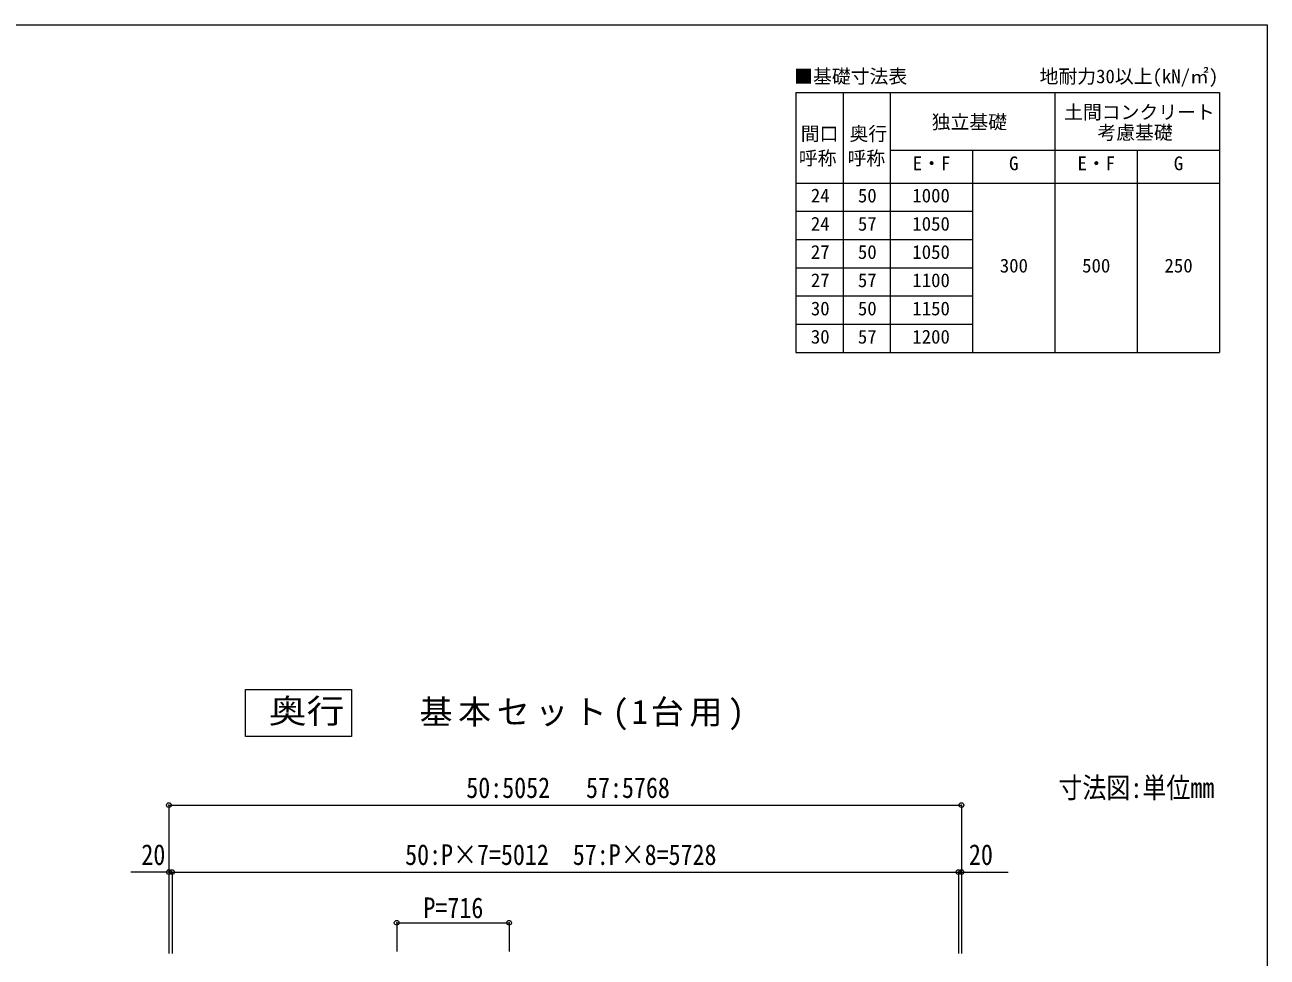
# Model space of a CAD drawing. Units: millimetres, scale not verified, with parts at other scales. Extents: x -14420 to 2444, y -5820 to 5820.
# Drawn here: x -5898 to 2020, y -123 to 5820 of the extents above; entities that cross this region are included whole.
import ezdxf
from ezdxf.enums import TextEntityAlignment as Align

# ---------------------------------------------------------------- set-up
doc = ezdxf.new("R2010")
doc.units = ezdxf.units.MM
doc.header["$LTSCALE"] = 30
doc.header["$PDMODE"] = 32
doc.header["$PDSIZE"] = 30
for name, color, linetype, lineweight in [('0-6_OTH_LINE', 6, 'Continuous', 9), ('8-0', 7, 'Continuous', 18), ('F-0_240', 7, 'Continuous', 9)]:
    doc.layers.add(name, color=color, linetype=linetype, lineweight=lineweight)
doc.styles.add('ＭＳ ゴシック', font='')
doc.styles.get('ＭＳ ゴシック').set_extended_font_data('MS Gothic')

msp = doc.modelspace()

# ---------------------------------------------------------------- linework, layer by layer
at = {"layer": '0-6_OTH_LINE'}
for p, q in [((-4980.38, 845.65), (-4980.38, -99.76)), ((-4980.38, 845.65), (71.62, 845.65)), ((71.62, 845.65), (71.62, -99.76)), ((-4980.38, 418.73), (-5221.93, 418.73)), ((-4980.38, 418.73), (-4980.38, -99.76)), ((-4960.38, 418.73), (-4960.38, -99.76)), ((51.62, 418.73), (51.62, -99.76)), ((51.62, 418.73), (71.62, 418.73)), ((71.62, 418.73), (71.62, -99.76)), ((71.62, 418.73), (369.16, 418.73)), ((-3528.38, 95.65), (-3528.38, -86.8)), ((-3528.38, 95.65), (-2812.38, 95.65)), ((-2812.38, 95.65), (-2812.38, -86.8))]:
    msp.add_line(p, q, dxfattribs=at)
at = {"layer": '0-6_OTH_LINE', "color": 3}
msp.add_lwpolyline([(-4492.79, 1582.73), (-3816.39, 1582.73), (-3816.39, 1283.23), (-4492.79, 1283.23)], close=True, dxfattribs=at)
at = {"layer": '0-6_OTH_LINE'}
msp.add_lwpolyline([(-4980.38, 418.73), (-4960.38, 418.73), (51.62, 418.73)], dxfattribs=at)
for p in [(-4980.38, 845.65), (71.62, 845.65), (-4980.38, 418.73), (-4960.38, 418.73), (51.62, 418.73), (71.62, 418.73), (-3528.38, 95.65), (-2812.38, 95.65)]:
    msp.add_point(p, dxfattribs=at)
at = {"layer": '8-0'}
for p, q in [((-983.25, 5388.52), (1716.75, 5388.52)), ((-983.25, 5388.52), (-983.25, 3731.51)), ((-383.25, 5388.52), (-383.25, 3731.51)), ((-383.25, 5021.76), (1716.75, 5021.76)), ((-983.25, 4811.51), (1716.75, 4811.51)), ((-983.25, 4631.51), (141.75, 4631.51)), ((-983.25, 4451.51), (141.75, 4451.51)), ((-983.25, 4271.51), (141.75, 4271.51)), ((-983.25, 4091.51), (141.75, 4091.51)), ((-983.25, 3911.51), (141.75, 3911.51)), ((-983.25, 3731.51), (1716.75, 3731.51))]:
    msp.add_line(p, q, dxfattribs=at)
at = {"layer": '8-0', "lineweight": 9}
for p, q in [((-683.25, 5388.52), (-683.25, 3731.51)), ((-383.25, 5388.52), (-383.25, 3731.51)), ((666.75, 5388.52), (666.75, 3731.51)), ((1716.75, 5388.52), (1716.75, 3731.51)), ((141.75, 5021.76), (141.75, 3731.51)), ((1191.75, 5021.76), (1191.75, 3731.51))]:
    msp.add_line(p, q, dxfattribs=at)
at = {"layer": 'F-0_240', "color": 5}
for p, q in [((-14419.99, 5820), (2020.01, 5820)), ((2020.01, 5820), (2020.01, -5820))]:
    msp.add_line(p, q, dxfattribs=at)

# ---------------------------------------------------------------- texts
at = {"layer": '0-6_OTH_LINE', "color": 7, "style": 'ＭＳ ゴシック'}
for s, p in [('■基礎寸法表', (-994.55, 5421.23)), ('地耐力30以上(kN/㎡)', (569.47, 5421.23))]:
    msp.add_text(s, height=87.98, dxfattribs=at).set_placement(p, align=Align.BOTTOM_LEFT)
at = {"layer": '0-6_OTH_LINE', "color": 2, "style": 'ＭＳ ゴシック', "width": 1.15}
msp.add_text('奥行', height=154, dxfattribs=at).set_placement((-4344.3, 1322.35), align=Align.BOTTOM_LEFT)
at = {"layer": '0-6_OTH_LINE', "color": 7, "style": 'ＭＳ ゴシック', "width": 0.85}
for s, p in [('寸法図:単位mm', (689.12, 851.65)), ('50:5052   57:5768', (-3084.75, 851.65)), ('20', (-5155.78, 424.73)), ('50:P×7=5012  57:P×8=5728', (-3474.41, 424.73)), ('20', (119.17, 424.73)), ('P=716', (-3357.88, 85.65))]:
    msp.add_text(s, height=132, dxfattribs=at).set_placement(p, align=Align.BOTTOM_LEFT)
at = {"layer": '0-6_OTH_LINE', "color": 2, "insert": (-3382.31, 1322.35), "char_height": 154, "attachment_point": 7, "style": 'ＭＳ ゴシック'}
msp.add_mtext('\\T1.17;基本セット(1台用)', dxfattribs=at)
at = {"layer": '8-0', "style": 'ＭＳ ゴシック'}
for s, p in [('土間コンクリート', (726.13, 5193.11)), ('独立基礎', (-118.1, 5130.43)), ('間口', (-952.53, 5055.6)), ('奥行', (-642.23, 5055.6)), ('考慮基礎', (937.98, 5063.01)), ('呼称', (-965.15, 4899.82)), ('呼称', (-654.84, 4899.82)), ('E・F', (-238.71, 4866.71)), ('G', (374.77, 4866.71)), ('E・F', (811.29, 4866.71)), ('G', (1424.77, 4866.71)), ('24', (-888.55, 4661.51)), ('50', (-588.55, 4661.51)), ('1000', (-241.7, 4661.51)), ('24', (-888.55, 4481.51)), ('57', (-588.55, 4481.51)), ('1050', (-241.7, 4481.51)), ('27', (-888.55, 4301.51)), ('50', (-588.55, 4301.51)), ('1050', (-241.7, 4301.51)), ('300', (315.76, 4214.79)), ('500', (840.76, 4214.79)), ('250', (1365.76, 4214.79)), ('27', (-888.55, 4121.51)), ('57', (-588.55, 4121.51)), ('1100', (-241.7, 4121.51)), ('30', (-888.55, 3941.51)), ('50', (-588.55, 3941.51)), ('1150', (-241.7, 3941.51)), ('30', (-888.55, 3761.51)), ('57', (-588.55, 3761.51)), ('1200', (-241.7, 3761.51))]:
    msp.add_text(s, height=87.98, dxfattribs=at).set_placement(p, align=Align.BOTTOM_LEFT)

doc.saveas('drawing.dxf')
